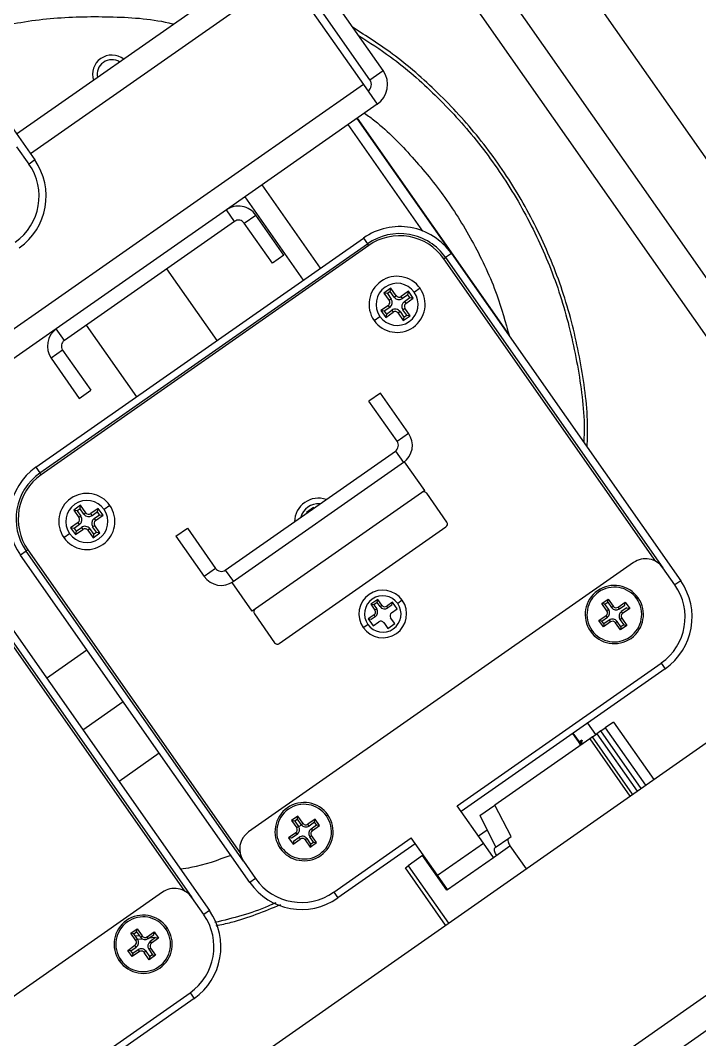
# Model space of a CAD drawing. Header units: millimetres. Extents: x 152904052 to 153933663, y 538271515 to 539240469.
# Drawn here: x 153466665.5 to 153466762.4, y 538579404.2 to 538579549.6 of the extents above; entities that cross this region are included whole.
import ezdxf

# ---------------------------------------------------------------- set-up
doc = ezdxf.new("R2010")
doc.units = ezdxf.units.MM
doc.layers.add('POWR', color=5, linetype='Continuous')

msp = doc.modelspace()

# ---------------------------------------------------------------- linework, layer by layer
at = {"layer": 'POWR', "color": 7}
for p, q in [((153465045.39, 538578202.63), (153467742.04, 538580090.84)), ((153466632.73, 538579716.34), (153466819.48, 538579449.63)), ((153466794.5, 538579468.39), (153466674.05, 538579640.41)), ((153466790.57, 538579465.64), (153466670.12, 538579637.66)), ((153466634.9, 538579576.38), (153466667.6, 538579529.69)), ((153466715.38, 538579541.11), (153466697.57, 538579566.55)), ((153466717.27, 538579542.43), (153466699.46, 538579567.87)), ((153466701.51, 538579558.92), (153466665.01, 538579533.37)), ((153466703.49, 538579556.1), (153466666.99, 538579530.55)), ((153466703.49, 538579556.1), (153466714.44, 538579540.45)), ((153466715.38, 538579541.11), (153466717.27, 538579542.43)), ((153466714.44, 538579540.45), (153466662.07, 538579503.78)), ((153466714.44, 538579540.45), (153466716.42, 538579537.63)), ((153466716.42, 538579537.63), (153466694.92, 538579522.57)), ((153466722.91, 538579519.55), (153466712.28, 538579534.73)), ((153466713.51, 538579535.59), (153466726.99, 538579516.34)), ((153466735.17, 538579504.84), (153466713.6, 538579535.65)), ((153466666.78, 538579529.11), (153466665.06, 538579531.57)), ((153466667.6, 538579529.69), (153466666.78, 538579529.11)), ((153466708.31, 538579514.25), (153466700, 538579526.13)), ((153466697.54, 538579524.41), (153466705.86, 538579512.53)), ((153466694.92, 538579522.57), (153466670.67, 538579505.59)), ((153466696.07, 538579520.93), (153466694.92, 538579522.57)), ((153466697.46, 538579520.69), (153466699.1, 538579521.83)), ((153466703.11, 538579516.1), (153466699.1, 538579521.83)), ((153466696.07, 538579520.93), (153466671.82, 538579503.95)), ((153466701.47, 538579514.95), (153466697.46, 538579520.69)), ((153466667.77, 538579485.86), (153466714.46, 538579518.55)), ((153466714.46, 538579518.55), (153466715.03, 538579517.73)), ((153466668.34, 538579485.04), (153466715.03, 538579517.73)), ((153466715.2, 538579517.49), (153466668.51, 538579484.79)), ((153466715.2, 538579517.49), (153466715.03, 538579517.73)), ((153466703.11, 538579516.1), (153466701.47, 538579514.95)), ((153466725.93, 538579515.59), (153466726.17, 538579515.77)), ((153466726.99, 538579516.34), (153466726.17, 538579515.77)), ((153466726.17, 538579515.77), (153466757.15, 538579471.53)), ((153466726.99, 538579516.34), (153466759.69, 538579469.65)), ((153466756.15, 538579472.43), (153466725.93, 538579515.59)), ((153466686.4, 538579514.16), (153466693.57, 538579503.92)), ((153466718.37, 538579511.4), (153466717.38, 538579510.71)), ((153466718.28, 538579510.91), (153466718.37, 538579511.4)), ((153466719.11, 538579510.33), (153466718.37, 538579511.4)), ((153466722.53, 538579511.38), (153466721.71, 538579510.81)), ((153466717.38, 538579510.71), (153466718.13, 538579509.65)), ((153466717.87, 538579510.62), (153466717.38, 538579510.71)), ((153466718.28, 538579510.91), (153466717.87, 538579510.62)), ((153466717.87, 538579510.62), (153466718.42, 538579509.85)), ((153466718.42, 538579509.85), (153466718.13, 538579509.65)), ((153466718.82, 538579510.13), (153466718.28, 538579510.91)), ((153466718.82, 538579510.13), (153466719.11, 538579510.33)), ((153466720.87, 538579510.96), (153466719.81, 538579510.21)), ((153466720.01, 538579509.92), (153466719.81, 538579510.21)), ((153466720.79, 538579510.47), (153466720.01, 538579509.92)), ((153466720.3, 538579509.52), (153466721.07, 538579510.06)), ((153466720.5, 538579509.23), (153466721.56, 538579509.97)), ((153466720.79, 538579510.47), (153466720.87, 538579510.96)), ((153466721.07, 538579510.06), (153466720.79, 538579510.47)), ((153466721.56, 538579509.97), (153466720.87, 538579510.96)), ((153466721.07, 538579510.06), (153466721.56, 538579509.97)), ((153466718.01, 538579508.95), (153466716.94, 538579508.2)), ((153466718.21, 538579508.66), (153466717.43, 538579508.12)), ((153466718.21, 538579508.66), (153466718.01, 538579508.95)), ((153466720.09, 538579508.33), (153466720.37, 538579508.53)), ((153466720.3, 538579509.52), (153466720.5, 538579509.23)), ((153466721.12, 538579507.47), (153466720.37, 538579508.53)), ((153466715.97, 538579506.79), (153466716.79, 538579507.37)), ((153466717.43, 538579508.12), (153466716.94, 538579508.2)), ((153466716.94, 538579508.2), (153466717.63, 538579507.22)), ((153466717.43, 538579508.12), (153466717.72, 538579507.71)), ((153466717.63, 538579507.22), (153466718.69, 538579507.97)), ((153466717.72, 538579507.71), (153466717.63, 538579507.22)), ((153466717.72, 538579507.71), (153466718.49, 538579508.25)), ((153466718.49, 538579508.25), (153466718.69, 538579507.97)), ((153466719.68, 538579508.05), (153466719.39, 538579507.84)), ((153466719.39, 538579507.84), (153466720.14, 538579506.78)), ((153466719.68, 538579508.05), (153466720.22, 538579507.27)), ((153466720.63, 538579507.55), (153466720.09, 538579508.33)), ((153466720.14, 538579506.78), (153466721.12, 538579507.47)), ((153466720.22, 538579507.27), (153466720.14, 538579506.78)), ((153466720.22, 538579507.27), (153466720.63, 538579507.55)), ((153466720.63, 538579507.55), (153466721.12, 538579507.47)), ((153466670.67, 538579505.59), (153466664.01, 538579500.93)), ((153466671.82, 538579503.95), (153466670.67, 538579505.59)), ((153466674.93, 538579506.13), (153466682.1, 538579495.89)), ((153466671.57, 538579502.56), (153466669.93, 538579501.41)), ((153466671.57, 538579502.56), (153466675.59, 538579496.83)), ((153466669.93, 538579501.41), (153466673.95, 538579495.68)), ((153466673.95, 538579495.68), (153466675.59, 538579496.83)), ((153466716.88, 538579496.44), (153466715.24, 538579495.29)), ((153466719.25, 538579489.56), (153466715.24, 538579495.29)), ((153466720.89, 538579490.71), (153466716.88, 538579496.44)), ((153466719.25, 538579489.56), (153466720.89, 538579490.71)), ((153466694.76, 538579471.19), (153466719.01, 538579488.17)), ((153466719.01, 538579488.17), (153466720.16, 538579486.53)), ((153466720.32, 538579486.64), (153466695.74, 538579469.43)), ((153466723.19, 538579482.55), (153466720.32, 538579486.64)), ((153466667.77, 538579485.86), (153466668.34, 538579485.04)), ((153466668.51, 538579484.79), (153466668.34, 538579485.04)), ((153466723.19, 538579482.55), (153466698.61, 538579465.34)), ((153466726.34, 538579478.04), (153466723.47, 538579482.14)), ((153466674.13, 538579480.43), (153466673.15, 538579479.74)), ((153466673.15, 538579479.74), (153466673.89, 538579478.67)), ((153466673.64, 538579479.65), (153466673.15, 538579479.74)), ((153466674.05, 538579479.94), (153466673.64, 538579479.65)), ((153466673.64, 538579479.65), (153466674.18, 538579478.87)), ((153466674.05, 538579479.94), (153466674.13, 538579480.43)), ((153466674.59, 538579479.16), (153466674.05, 538579479.94)), ((153466674.88, 538579479.36), (153466674.13, 538579480.43)), ((153466674.59, 538579479.16), (153466674.88, 538579479.36)), ((153466676.64, 538579479.98), (153466675.57, 538579479.24)), ((153466676.55, 538579479.49), (153466675.78, 538579478.95)), ((153466676.55, 538579479.49), (153466676.64, 538579479.98)), ((153466676.84, 538579479.09), (153466676.55, 538579479.49)), ((153466677.33, 538579479), (153466676.64, 538579479.98)), ((153466678.29, 538579480.41), (153466677.47, 538579479.84)), ((153466707.32, 538579480.1), (153466706.34, 538579479.41)), ((153466706.34, 538579479.41), (153466706.39, 538579479.33)), ((153466707.38, 538579480.02), (153466707.32, 538579480.1)), ((153466673.77, 538579477.98), (153466672.71, 538579477.23)), ((153466673.97, 538579477.69), (153466673.77, 538579477.98)), ((153466674.18, 538579478.87), (153466673.89, 538579478.67)), ((153466675.78, 538579478.95), (153466675.57, 538579479.24)), ((153466676.06, 538579478.54), (153466676.84, 538579479.09)), ((153466676.06, 538579478.54), (153466676.26, 538579478.26)), ((153466676.26, 538579478.26), (153466677.33, 538579479)), ((153466676.84, 538579479.09), (153466677.33, 538579479)), ((153466671.74, 538579475.82), (153466672.56, 538579476.39)), ((153466672.71, 538579477.23), (153466673.4, 538579476.25)), ((153466673.2, 538579477.14), (153466672.71, 538579477.23)), ((153466673.97, 538579477.69), (153466673.2, 538579477.14)), ((153466673.2, 538579477.14), (153466673.48, 538579476.74)), ((153466673.4, 538579476.25), (153466674.46, 538579476.99)), ((153466673.48, 538579476.74), (153466673.4, 538579476.25)), ((153466673.48, 538579476.74), (153466674.26, 538579477.28)), ((153466674.26, 538579477.28), (153466674.46, 538579476.99)), ((153466675.44, 538579477.07), (153466675.16, 538579476.87)), ((153466675.16, 538579476.87), (153466675.9, 538579475.81)), ((153466675.44, 538579477.07), (153466675.99, 538579476.29)), ((153466675.85, 538579477.36), (153466676.14, 538579477.56)), ((153466676.4, 538579476.58), (153466675.85, 538579477.36)), ((153466675.9, 538579475.81), (153466676.89, 538579476.49)), ((153466675.99, 538579476.29), (153466676.4, 538579476.58)), ((153466676.89, 538579476.49), (153466676.14, 538579477.56)), ((153466676.4, 538579476.58), (153466676.89, 538579476.49)), ((153466687.72, 538579476.02), (153466689.35, 538579477.17)), ((153466689.35, 538579477.17), (153466693.37, 538579471.43)), ((153466702.46, 538579460.71), (153466726.22, 538579477.34)), ((153466675.99, 538579476.29), (153466675.9, 538579475.81)), ((153466687.72, 538579476.02), (153466691.73, 538579470.29)), ((153466666.37, 538579473.9), (153466665.56, 538579473.32)), ((153466666.62, 538579474.07), (153466666.37, 538579473.9)), ((153466697.35, 538579429.66), (153466666.37, 538579473.9)), ((153466666.62, 538579474.07), (153466696.84, 538579430.9)), ((153466698.25, 538579426.63), (153466665.56, 538579473.32)), ((153466752.97, 538579472.27), (153466698.08, 538579433.84)), ((153466693.37, 538579471.43), (153466691.73, 538579470.29)), ((153466694.76, 538579471.19), (153466695.91, 538579469.55)), ((153466758.87, 538579469.07), (153466757.15, 538579471.53)), ((153466659.82, 538579469.31), (153466692.52, 538579422.62)), ((153466698.61, 538579465.34), (153466695.74, 538579469.43)), ((153466759.69, 538579469.65), (153466758.87, 538579469.07)), ((153466462.75, 538579236.09), (153466794.5, 538579468.39)), ((153466688.98, 538579425.4), (153466658.76, 538579468.56)), ((153466659, 538579468.73), (153466689.98, 538579424.5)), ((153466716.5, 538579467), (153466715.51, 538579466.31)), ((153466715.51, 538579466.31), (153466716.09, 538579465.49)), ((153466715.94, 538579466.23), (153466715.51, 538579466.31)), ((153466716.42, 538579466.57), (153466715.94, 538579466.23)), ((153466715.94, 538579466.23), (153466716.34, 538579465.66)), ((153466716.42, 538579466.57), (153466716.5, 538579467)), ((153466716.82, 538579466), (153466716.42, 538579466.57)), ((153466717.07, 538579466.18), (153466716.5, 538579467)), ((153466718.59, 538579466.63), (153466717.77, 538579466.05)), ((153466718.51, 538579466.2), (153466718.59, 538579466.63)), ((153466719.27, 538579465.64), (153466718.59, 538579466.63)), ((153466719.99, 538579466.88), (153466719.34, 538579466.42)), ((153466748.45, 538579466.42), (153466749.36, 538579467.05)), ((153466749.17, 538579465.4), (153466748.45, 538579466.42)), ((153466748.88, 538579466.35), (153466748.45, 538579466.42)), ((153466748.88, 538579466.35), (153466749.28, 538579466.63)), ((153466749.42, 538579465.58), (153466748.88, 538579466.35)), ((153466749.28, 538579466.63), (153466749.36, 538579467.05)), ((153466749.28, 538579466.63), (153466749.82, 538579465.85)), ((153466749.36, 538579467.05), (153466750.07, 538579466.03)), ((153466750.77, 538579465.91), (153466751.79, 538579466.62)), ((153466751.72, 538579466.2), (153466751.79, 538579466.62)), ((153466751.79, 538579466.62), (153466752.42, 538579465.72)), ((153466753.42, 538579467.09), (153466753.62, 538579467.23)), ((153466698.9, 538579464.93), (153466701.77, 538579460.83)), ((153466715.96, 538579464.79), (153466715.15, 538579464.22)), ((153466716.14, 538579464.54), (153466715.96, 538579464.79)), ((153466716.34, 538579465.66), (153466716.09, 538579465.49)), ((153466716.82, 538579466), (153466717.07, 538579466.18)), ((153466717.94, 538579465.8), (153466717.77, 538579466.05)), ((153466718.51, 538579466.2), (153466717.94, 538579465.8)), ((153466718.45, 538579465.07), (153466719.27, 538579465.64)), ((153466749.42, 538579465.58), (153466749.17, 538579465.4)), ((153466749.82, 538579465.85), (153466750.07, 538579466.03)), ((153466750.95, 538579465.66), (153466750.77, 538579465.91)), ((153466750.95, 538579465.66), (153466751.72, 538579466.2)), ((153466752, 538579465.8), (153466751.22, 538579465.26)), ((153466751.22, 538579465.26), (153466751.4, 538579465.01)), ((153466752.42, 538579465.72), (153466751.4, 538579465.01)), ((153466752, 538579465.8), (153466752.42, 538579465.72)), ((153466714.42, 538579462.98), (153466715.08, 538579463.44)), ((153466715.15, 538579464.22), (153466715.83, 538579463.24)), ((153466715.57, 538579464.14), (153466715.15, 538579464.22)), ((153466716.14, 538579464.54), (153466715.57, 538579464.14)), ((153466715.83, 538579463.24), (153466716.65, 538579463.81)), ((153466717.35, 538579463.69), (153466717.92, 538579462.87)), ((153466717.92, 538579462.87), (153466718.91, 538579463.56)), ((153466718.91, 538579463.56), (153466718.33, 538579464.37)), ((153466748.03, 538579463.99), (153466749.05, 538579464.7)), ((153466748.66, 538579463.08), (153466748.03, 538579463.99)), ((153466748.45, 538579463.91), (153466748.03, 538579463.99)), ((153466748.45, 538579463.91), (153466749.23, 538579464.45)), ((153466748.73, 538579463.51), (153466748.45, 538579463.91)), ((153466749.68, 538579463.8), (153466748.66, 538579463.08)), ((153466748.73, 538579463.51), (153466748.66, 538579463.08)), ((153466749.5, 538579464.05), (153466748.73, 538579463.51)), ((153466749.23, 538579464.45), (153466749.05, 538579464.7)), ((153466749.5, 538579464.05), (153466749.68, 538579463.8)), ((153466750.63, 538579463.85), (153466750.38, 538579463.68)), ((153466751.09, 538579462.65), (153466750.38, 538579463.68)), ((153466751.17, 538579463.08), (153466750.63, 538579463.85)), ((153466751.03, 538579464.13), (153466751.28, 538579464.31)), ((153466751.03, 538579464.13), (153466751.57, 538579463.36)), ((153466751.57, 538579463.36), (153466751.17, 538579463.08)), ((153466751.28, 538579464.31), (153466751.99, 538579463.29)), ((153466751.57, 538579463.36), (153466751.99, 538579463.29)), ((153466747.03, 538579462.62), (153466746.83, 538579462.47)), ((153466751.99, 538579463.29), (153466751.09, 538579462.65)), ((153466751.17, 538579463.08), (153466751.09, 538579462.65)), ((153465045.39, 538578202.63), (153466840.97, 538579459.91)), ((153465045.39, 538578202.63), (153466840.97, 538579459.91)), ((153466669.29, 538579455.79), (153466675.02, 538579459.81)), ((153466727.82, 538579437.57), (153466756.9, 538579457.93)), ((153466756.9, 538579457.93), (153466757.48, 538579457.11)), ((153466757.48, 538579457.11), (153466728.4, 538579436.75)), ((153466674.45, 538579448.42), (153466680.18, 538579452.43)), ((153465963.36, 538578850.4), (153466819.37, 538579449.79)), ((153466746.42, 538579449.37), (153466747.56, 538579447.73)), ((153466750.12, 538579449.52), (153466748.92, 538579448.68)), ((153466750.12, 538579449.52), (153466755.86, 538579441.33)), ((153466745.45, 538579446.25), (153466744.3, 538579447.89)), ((153466745.52, 538579446.3), (153466744.37, 538579447.94)), ((153466747.1, 538579447.4), (153466746.71, 538579447.13)), ((153466747.1, 538579447.41), (153466747.72, 538579447.84)), ((153466752.83, 538579439.21), (153466747.1, 538579447.41)), ((153466747.1, 538579447.4), (153466747.1, 538579447.41)), ((153466752.83, 538579439.21), (153466747.1, 538579447.4)), ((153466748.3, 538579448.24), (153466747.72, 538579447.84)), ((153466747.72, 538579447.84), (153466753.46, 538579439.65)), ((153466748.3, 538579448.25), (153466748.92, 538579448.68)), ((153466754.03, 538579440.05), (153466748.3, 538579448.25)), ((153466748.3, 538579448.24), (153466748.3, 538579448.25)), ((153466754.03, 538579440.05), (153466748.3, 538579448.24)), ((153466748.92, 538579448.68), (153466754.66, 538579440.49)), ((153466746.71, 538579447.13), (153466733.21, 538579437.68)), ((153466745.47, 538579446.88), (153466745.25, 538579446.68)), ((153466745.47, 538579446.88), (153466745.66, 538579446.96)), ((153466745.76, 538579446.47), (153466745.57, 538579446.47)), ((153466746.71, 538579447.13), (153466752.45, 538579438.94)), ((153466685.34, 538579445.06), (153466679.61, 538579441.05)), ((153466731.55, 538579432.25), (153466727.82, 538579437.57)), ((153466731.04, 538579436.16), (153466733.21, 538579437.68)), ((153466735.5, 538579433.18), (153466733.21, 538579437.68)), ((153466705.12, 538579436.08), (153466704.22, 538579435.45)), ((153466705.05, 538579435.65), (153466705.12, 538579436.08)), ((153466705.84, 538579435.06), (153466705.12, 538579436.08)), ((153466709.19, 538579436.12), (153466709.39, 538579436.26)), ((153466731.04, 538579436.16), (153466733.33, 538579431.66)), ((153466704.22, 538579435.45), (153466704.94, 538579434.43)), ((153466704.65, 538579435.37), (153466704.22, 538579435.45)), ((153466705.05, 538579435.65), (153466704.65, 538579435.37)), ((153466704.65, 538579435.37), (153466705.19, 538579434.6)), ((153466705.19, 538579434.6), (153466704.94, 538579434.43)), ((153466705.59, 538579434.88), (153466705.05, 538579435.65)), ((153466705.52, 538579434.78), (153466705.2, 538579434.58)), ((153466705.59, 538579434.88), (153466705.84, 538579435.06)), ((153466707.56, 538579435.65), (153466706.53, 538579434.93)), ((153466706.71, 538579434.68), (153466706.53, 538579434.93)), ((153466707.48, 538579435.22), (153466706.71, 538579434.68)), ((153466706.99, 538579434.28), (153466707.76, 538579434.83)), ((153466706.99, 538579434.28), (153466707.17, 538579434.03)), ((153466707.17, 538579434.03), (153466708.19, 538579434.75)), ((153466707.48, 538579435.22), (153466707.56, 538579435.65)), ((153466707.76, 538579434.83), (153466707.48, 538579435.22)), ((153466708.19, 538579434.75), (153466707.56, 538579435.65)), ((153466707.76, 538579434.83), (153466708.19, 538579434.75)), ((153466704.81, 538579433.73), (153466703.79, 538579433.01)), ((153466703.79, 538579433.01), (153466704.42, 538579432.11)), ((153466704.22, 538579432.94), (153466703.79, 538579433.01)), ((153466704.99, 538579433.48), (153466704.22, 538579432.94)), ((153466704.42, 538579432.11), (153466705.45, 538579432.83)), ((153466704.5, 538579432.54), (153466705.27, 538579433.08)), ((153466704.99, 538579433.48), (153466704.81, 538579433.73)), ((153466705.27, 538579433.08), (153466705.45, 538579432.83)), ((153466706.39, 538579432.88), (153466706.14, 538579432.71)), ((153466706.39, 538579432.88), (153466706.93, 538579432.11)), ((153466706.79, 538579433.16), (153466707.04, 538579433.34)), ((153466707.33, 538579432.39), (153466706.79, 538579433.16)), ((153466707.76, 538579432.31), (153466707.04, 538579433.34)), ((153466710.21, 538579425.24), (153466721.27, 538579432.98)), ((153466725, 538579427.66), (153466721.27, 538579432.98)), ((153466732.1, 538579434.09), (153466730.86, 538579433.23)), ((153466733.25, 538579431.61), (153466735.16, 538579432.95)), ((153466735.16, 538579432.95), (153466735.5, 538579433.18)), ((153466702.8, 538579431.64), (153466702.59, 538579431.5)), ((153466704.5, 538579432.54), (153466704.42, 538579432.11)), ((153466706.14, 538579432.71), (153466706.86, 538579431.68)), ((153466706.86, 538579431.68), (153466707.76, 538579432.31)), ((153466706.93, 538579432.11), (153466706.86, 538579431.68)), ((153466706.93, 538579432.11), (153466707.33, 538579432.39)), ((153466707.33, 538579432.39), (153466707.76, 538579432.31)), ((153466721.84, 538579432.16), (153466710.78, 538579424.42)), ((153466725, 538579427.66), (153466731.55, 538579432.25)), ((153466732.98, 538579430.2), (153466731.55, 538579432.25)), ((153466732.98, 538579430.2), (153466735.34, 538579431.85)), ((153466735.34, 538579431.85), (153466737.64, 538579428.57)), ((153466722.89, 538579430.46), (153466720.84, 538579429.02)), ((153466722.89, 538579430.46), (153466722.99, 538579430.52)), ((153466726.33, 538579425.54), (153466722.89, 538579430.46)), ((153466726.43, 538579425.61), (153466732.98, 538579430.2)), ((153466697.35, 538579429.66), (153466699.07, 538579427.2)), ((153466720.43, 538579428.74), (153466720.84, 538579429.02)), ((153466726.17, 538579420.54), (153466720.43, 538579428.74)), ((153466720.84, 538579429.02), (153466726.58, 538579420.83)), ((153466699.07, 538579427.2), (153466698.25, 538579426.63)), ((153466726.43, 538579425.61), (153466725, 538579427.66)), ((153466726.1, 538579425.87), (153466726.16, 538579426)), ((153466726.16, 538579425.79), (153466726.26, 538579425.86)), ((153466726.33, 538579425.54), (153466726.43, 538579425.61)), ((153466685.8, 538579425.24), (153466630.91, 538579386.81)), ((153466691.7, 538579422.04), (153466689.98, 538579424.5)), ((153466710.21, 538579425.24), (153466710.78, 538579424.42)), ((153466692.52, 538579422.62), (153466691.7, 538579422.04)), ((153466681.28, 538579419.39), (153466682.19, 538579420.02)), ((153466682.11, 538579419.59), (153466682.19, 538579420.02)), ((153466682.19, 538579420.02), (153466682.9, 538579419)), ((153466686.25, 538579420.06), (153466686.45, 538579420.2)), ((153466682, 538579418.37), (153466681.28, 538579419.39)), ((153466681.71, 538579419.31), (153466681.28, 538579419.39)), ((153466681.71, 538579419.31), (153466682.11, 538579419.59)), ((153466682.25, 538579418.54), (153466681.71, 538579419.31)), ((153466682.53, 538579419), (153466681.95, 538579418.98)), ((153466682.25, 538579418.54), (153466682, 538579418.37)), ((153466682.11, 538579419.59), (153466682.65, 538579418.82)), ((153466682.25, 538579418.55), (153466682.87, 538579418.61)), ((153466682.65, 538579418.82), (153466682.9, 538579419)), ((153466683.6, 538579418.87), (153466684.62, 538579419.59)), ((153466683.77, 538579418.62), (153466683.6, 538579418.87)), ((153466683.77, 538579418.62), (153466684.55, 538579419.16)), ((153466683.93, 538579418.73), (153466684.69, 538579418.81)), ((153466684.83, 538579418.77), (153466684.05, 538579418.22)), ((153466685.25, 538579418.69), (153466684.23, 538579417.97)), ((153466684.55, 538579419.16), (153466684.62, 538579419.59)), ((153466684.81, 538579419.33), (153466684.57, 538579419.29)), ((153466684.62, 538579419.59), (153466685.25, 538579418.69)), ((153466684.83, 538579418.77), (153466685.25, 538579418.69)), ((153466680.85, 538579416.95), (153466681.88, 538579417.67)), ((153466681.49, 538579416.05), (153466680.85, 538579416.95)), ((153466681.28, 538579416.88), (153466680.85, 538579416.95)), ((153466681.28, 538579416.88), (153466682.05, 538579417.42)), ((153466681.56, 538579416.48), (153466681.28, 538579416.88)), ((153466682.33, 538579417.02), (153466681.56, 538579416.48)), ((153466682.05, 538579417.42), (153466681.88, 538579417.67)), ((153466682.33, 538579417.02), (153466682.51, 538579416.77)), ((153466683.46, 538579416.82), (153466683.21, 538579416.65)), ((153466684, 538579416.05), (153466683.46, 538579416.82)), ((153466683.86, 538579417.1), (153466684.11, 538579417.28)), ((153466683.86, 538579417.1), (153466684.4, 538579416.33)), ((153466684.05, 538579418.22), (153466684.23, 538579417.97)), ((153466684.11, 538579417.28), (153466684.82, 538579416.25)), ((153466679.86, 538579415.58), (153466679.65, 538579415.44)), ((153466682.51, 538579416.77), (153466681.49, 538579416.05)), ((153466681.56, 538579416.48), (153466681.49, 538579416.05)), ((153466683.92, 538579415.62), (153466683.21, 538579416.65)), ((153466684.82, 538579416.25), (153466683.92, 538579415.62)), ((153466684, 538579416.05), (153466683.92, 538579415.62)), ((153466684.4, 538579416.33), (153466684, 538579416.05)), ((153466684.4, 538579416.33), (153466684.82, 538579416.25)), ((153466660.65, 538579390.54), (153466689.73, 538579410.9)), ((153466690.31, 538579410.08), (153466661.23, 538579389.72)), ((153466689.73, 538579410.9), (153466690.31, 538579410.08))]:
    msp.add_line(p, q, dxfattribs=at)
for centre, radius, start, end in [((153466678.58, 538579541.89), 2.75, 51.9124, 198.0876), ((153466678.58, 538579541.89), 2.1, 125, 192.6073), ((153466678.58, 538579541.89), 2.1, 57.3927, 125), ((153466714.44, 538579540.45), 3.45, 305, 35), ((153466714.44, 538579540.45), 1.15, 305, 35), ((153466660.22, 538579524.52), 8, 305, 35), ((153466660.22, 538579524.52), 9, 305, 35), ((153466696.64, 538579520.11), 3, 35, 125), ((153466696.64, 538579520.11), 1, 35, 125), ((153466719.62, 538579511.18), 9, 35, 125), ((153466719.62, 538579511.18), 8, 35, 125), ((153466719.62, 538579511.18), 7.7, 35, 125), ((153466719.25, 538579509.09), 4, 35, 215), ((153466719.25, 538579509.09), 4, 215, 35), ((153466719.25, 538579509.09), 3, 35, 215), ((153466719.25, 538579509.09), 3, 215, 35), ((153466717.72, 538579509.36), 0.851, 305, 35), ((153466719.52, 538579510.62), 0.851, 215, 305), ((153466719.52, 538579510.62), 0.5, 215, 305), ((153466717.72, 538579509.36), 0.5, 305, 35), ((153466718.98, 538579507.56), 0.851, 35, 125), ((153466720.78, 538579508.82), 0.851, 125, 215), ((153466720.78, 538579508.82), 0.5, 125, 215), ((153466718.98, 538579507.56), 0.5, 35, 125), ((153466672.39, 538579503.13), 3, 125, 215), ((153466672.39, 538579503.13), 1, 125, 215), ((153466718.43, 538579488.98), 1, 305, 35), ((153466718.43, 538579488.98), 3, 305, 35), ((153466672.93, 538579478.48), 9, 125, 215), ((153466672.93, 538579478.48), 8, 125, 215), ((153466672.93, 538579478.48), 7.7, 125, 215), ((153466723.06, 538579481.85), 0.5, 35, 125), ((153466675.02, 538579478.12), 4, 35, 215), ((153466675.02, 538579478.12), 3, 35, 215), ((153466708.03, 538579478.04), 3.4, 71.0319, 178.9681), ((153466675.02, 538579478.12), 4, 215, 35), ((153466675.02, 538579478.12), 3, 215, 35), ((153466675.29, 538579479.65), 0.5, 215, 305), ((153466708.03, 538579478.04), 2.6, 85.2849, 164.7151), ((153466673.49, 538579478.39), 0.5, 305, 35), ((153466673.49, 538579478.39), 0.851, 305, 35), ((153466675.29, 538579479.65), 0.851, 215, 305), ((153466676.55, 538579477.85), 0.851, 125, 215), ((153466676.55, 538579477.85), 0.5, 125, 215), ((153466725.93, 538579477.75), 0.5, 305, 35), ((153466674.75, 538579476.58), 0.851, 35, 125), ((153466674.75, 538579476.58), 0.5, 35, 125), ((153466754.69, 538579469.81), 3, 35, 125), ((153466694.19, 538579472.01), 1, 215, 305), ((153466694.19, 538579472.01), 3, 215, 305), ((153466752.31, 538579464.49), 9, 305, 35), ((153466717.21, 538579464.93), 3.4, 35, 215), ((153466750.22, 538579464.85), 4.15, 35, 215), ((153466750.22, 538579464.85), 3.9, 35, 215), ((153466752.31, 538579464.49), 8, 305, 35), ((153466717.21, 538579464.93), 3.4, 215, 35), ((153466717.21, 538579464.93), 2.6, 35, 215), ((153466717.21, 538579464.93), 2.6, 215, 35), ((153466750.22, 538579464.85), 4.15, 215, 35), ((153466750.22, 538579464.85), 3.9, 215, 35), ((153466699.31, 538579465.22), 0.5, 125, 215), ((153466715.68, 538579465.2), 0.5, 305, 35), ((153466715.68, 538579465.2), 0.807, 305, 35), ((153466717.48, 538579466.46), 0.807, 215, 305), ((153466717.48, 538579466.46), 0.5, 215, 305), ((153466718.74, 538579464.66), 0.5, 125, 215), ((153466748.76, 538579465.11), 0.5, 305, 35), ((153466748.76, 538579465.11), 0.807, 305, 35), ((153466750.48, 538579466.32), 0.807, 215, 305), ((153466750.48, 538579466.32), 0.5, 215, 305), ((153466751.69, 538579464.6), 0.807, 125, 215), ((153466751.69, 538579464.6), 0.5, 125, 215), ((153466716.94, 538579463.4), 0.5, 35, 125), ((153466749.97, 538579463.39), 0.807, 35, 125), ((153466749.97, 538579463.39), 0.5, 35, 125), ((153466702.18, 538579461.12), 0.5, 215, 305), ((153466705.99, 538579433.88), 4.15, 35, 215), ((153466705.99, 538579433.88), 3.9, 35, 215), ((153466705.99, 538579433.88), 4.15, 215, 35), ((153466705.99, 538579433.88), 3.9, 215, 35), ((153466704.53, 538579434.14), 0.5, 305, 35), ((153466704.53, 538579434.14), 0.807, 305, 35), ((153466706.25, 538579435.34), 0.807, 215, 305), ((153466706.25, 538579435.34), 0.5, 215, 305), ((153466707.45, 538579433.62), 0.807, 125, 215), ((153466699.81, 538579431.38), 3, 125, 215), ((153466705.73, 538579432.42), 0.807, 35, 125), ((153466705.73, 538579432.42), 0.5, 35, 125), ((153466707.45, 538579433.62), 0.5, 125, 215), ((153466705.62, 538579431.79), 8, 215, 305), ((153466687.52, 538579422.78), 3, 35, 125), ((153466705.62, 538579431.79), 9, 215, 305), ((153466685.14, 538579417.45), 9, 305, 35), ((153466683.05, 538579417.82), 4.15, 35, 215), ((153466683.05, 538579417.82), 3.9, 35, 215), ((153466685.14, 538579417.45), 8, 305, 35), ((153466683.05, 538579417.82), 4.15, 215, 35), ((153466683.05, 538579417.82), 3.9, 215, 35), ((153466681.59, 538579418.08), 0.5, 305, 35), ((153466681.59, 538579418.08), 0.807, 305, 35), ((153466683.31, 538579419.28), 0.807, 215, 305), ((153466683.31, 538579419.28), 0.5, 215, 305), ((153466682.8, 538579416.36), 0.807, 35, 125), ((153466682.8, 538579416.36), 0.5, 35, 125), ((153466684.52, 538579417.56), 0.807, 125, 215), ((153466684.52, 538579417.56), 0.5, 125, 215)]:
    msp.add_arc(centre, radius, start, end, dxfattribs=at)
for points, knots in [([(153466655.72, 538579546.65), (153466657.81, 538579547.34), (153466662.56, 538579548.91), (153466670.34, 538579550.1), (153466678.78, 538579550.21), (153466684.55, 538579549.81), (153466687.35, 538579549.08), (153466687.43, 538579549.07)], [0, 0, 0, 0, 0.205347, 0.466225, 0.729578, 0.992931, 1, 1, 1, 1]), ([(153466746.35, 538579488.7), (153466746.38, 538579489.42), (153466746.54, 538579493.17), (153466745.68, 538579499.97), (153466743.7, 538579508.91), (153466740.49, 538579517.52), (153466736.25, 538579525.56), (153466731.1, 538579532.89), (153466725.2, 538579539.32), (153466719.17, 538579544.61), (153466714.88, 538579547.35), (153466712.98, 538579548.56)], [0, 0, 0, 0, 0.030131, 0.157165, 0.285275, 0.413386, 0.54042, 0.665356, 0.787271, 0.905377, 1, 1, 1, 1]), ([(153466713.77, 538579547.43), (153466715.3, 538579546.45), (153466719.2, 538579543.95), (153466724.85, 538579538.96), (153466730.71, 538579532.57), (153466735.82, 538579525.3), (153466740.03, 538579517.31), (153466743.22, 538579508.77), (153466745.17, 538579499.89), (153466746.03, 538579493.37), (153466745.89, 538579489.87), (153466745.87, 538579489.38)], [0, 0, 0, 0, 0.078951, 0.200388, 0.325741, 0.454201, 0.584818, 0.716542, 0.848265, 0.978883, 1, 1, 1, 1]), ([(153466714.62, 538579536.37), (153466715.11, 538579536), (153466717.59, 538579534.17), (153466721.48, 538579530.15), (153466726.26, 538579524.33), (153466730.31, 538579517.74), (153466733.44, 538579511.09), (153466734.71, 538579506.52), (153466735.26, 538579504.53)], [0, 0, 0, 0, 0.047475, 0.239579, 0.431683, 0.632114, 0.839742, 1, 1, 1, 1]), ([(153466745.23, 538579446.71), (153466745.24, 538579446.71), (153466745.27, 538579446.73), (153466745.35, 538579446.79), (153466745.42, 538579446.84), (153466745.47, 538579446.88)], [0, 0, 0, 0, 0.063595, 0.275437, 1, 1, 1, 1]), ([(153466745.25, 538579446.32), (153466745.34, 538579446.37), (153466745.51, 538579446.46), (153466745.59, 538579446.49), (153466745.57, 538579446.45), (153466745.57, 538579446.44)], [0, 0, 0, 0, 0.4022724, 0.8024055, 1, 1, 1, 1]), ([(153466745.64, 538579446.92), (153466745.64, 538579446.91), (153466745.63, 538579446.88), (153466745.49, 538579446.75), (153466745.32, 538579446.61), (153466745.3, 538579446.6)], [0, 0, 0, 0, 0.347668, 0.949092, 1, 1, 1, 1]), ([(153466745.52, 538579446.54), (153466745.55, 538579446.6), (153466745.6, 538579446.74), (153466745.64, 538579446.88), (153466745.67, 538579446.94)], [0, 0, 0, 0, 0.4998935, 1, 1, 1, 1]), ([(153466735.16, 538579432.95), (153466735.12, 538579432.89), (153466735.02, 538579432.78), (153466735.05, 538579432.47), (153466735.16, 538579432.14), (153466735.29, 538579431.94), (153466735.34, 538579431.85)], [0, 0, 0, 0, 0.273241, 0.566326, 0.792171, 1, 1, 1, 1]), ([(153466733.43, 538579430.51), (153466733.38, 538579430.59), (153466733.28, 538579430.75), (153466733.17, 538579431.01), (153466733.12, 538579431.27), (153466733.14, 538579431.49), (153466733.22, 538579431.57), (153466733.25, 538579431.61)], [0, 0, 0, 0, 0.174736, 0.363548, 0.559692, 0.78787, 1, 1, 1, 1]), ([(153466695.55, 538579430.49), (153466693.68, 538579429.8), (153466691.33, 538579428.95), (153466688.88, 538579428.59), (153466688.38, 538579428.52)], [0, 0, 0, 0, 0.799053, 1, 1, 1, 1]), ([(153466701.97, 538579423.75), (153466701.61, 538579423.58), (153466698.84, 538579422.29), (153466695.86, 538579421.55), (153466693.27, 538579420.9)], [0, 0, 0, 0, 0.129235, 1, 1, 1, 1]), ([(153466693.46, 538579420.47), (153466694.18, 538579420.62), (153466697.34, 538579421.3), (153466700.34, 538579422.53), (153466702.66, 538579423.47)], [0, 0, 0, 0, 0.227864, 1, 1, 1, 1])]:
    msp.add_open_spline(points, degree=3, knots=knots, dxfattribs=at)

doc.saveas('drawing.dxf')
